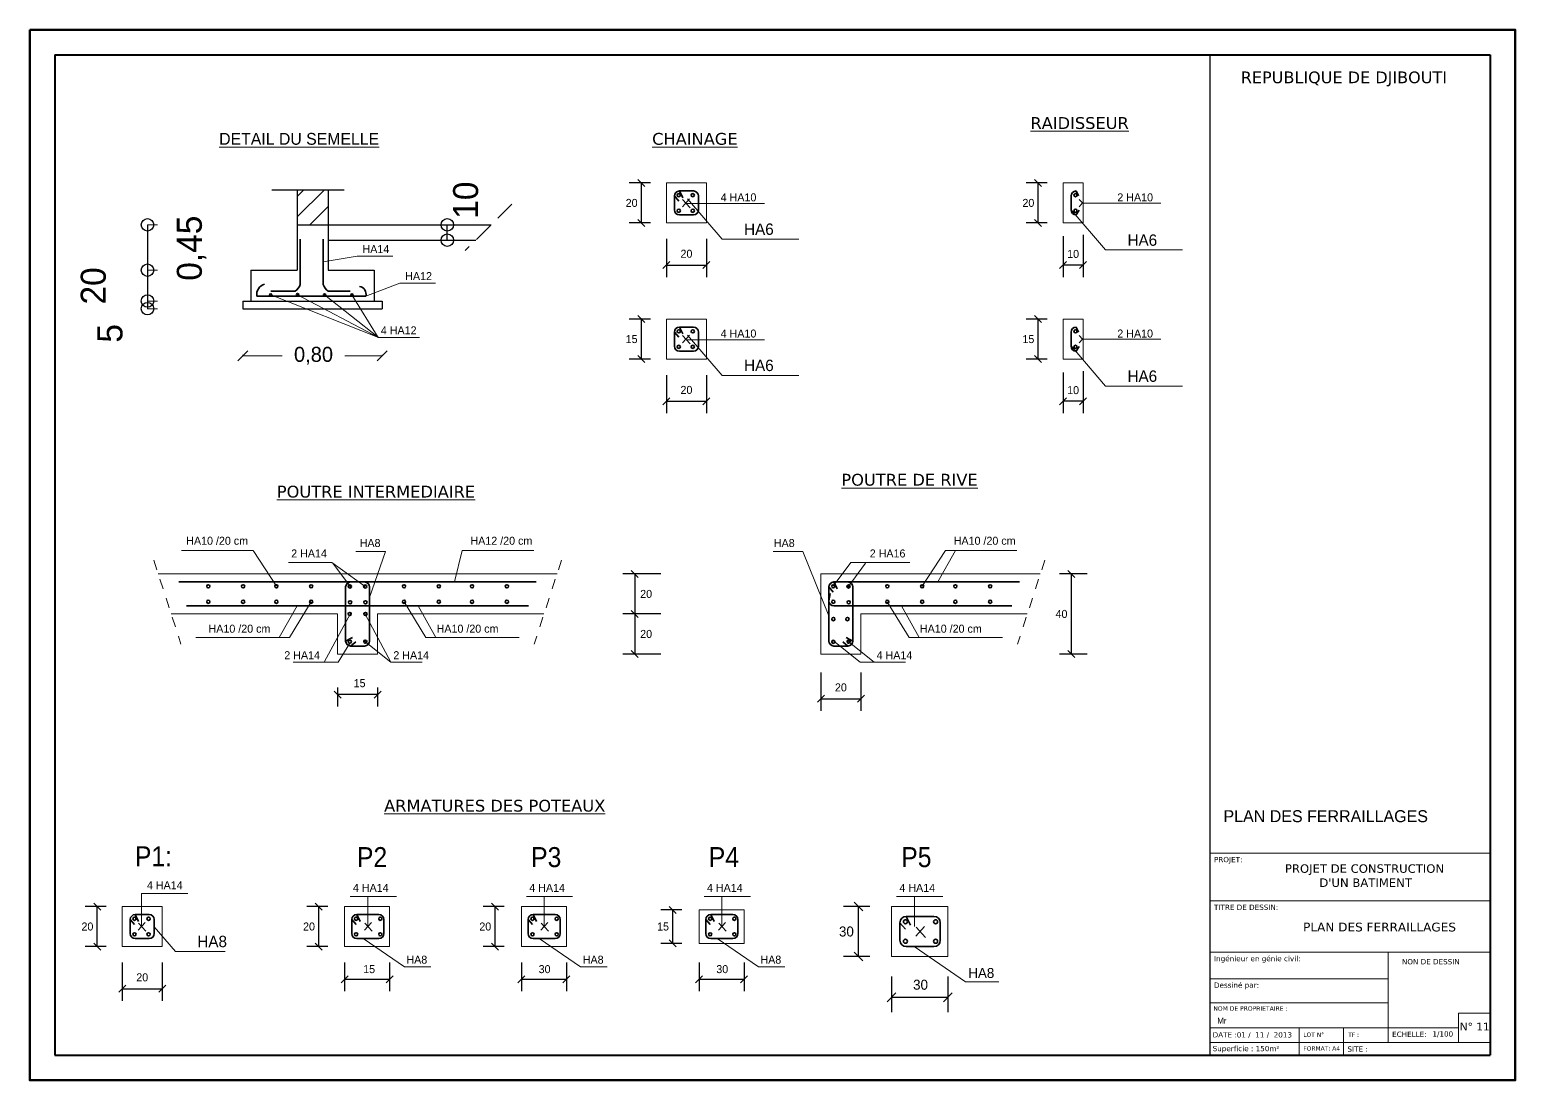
# Model space of a CAD drawing. Extents: x -110 to 3211, y -163 to 893.
# Drawn here: x 2020.62 to 2035.47, y -14.25 to -3.75 of the extents above; entities that cross this region are included whole.
import ezdxf
from ezdxf.enums import TextEntityAlignment as Align

# ---------------------------------------------------------------- set-up
doc = ezdxf.new("R2010")
doc.units = 0
doc.header["$LTSCALE"] = 0.8
doc.header["$MEASUREMENT"] = 0
doc.linetypes.add('DASHED2', pattern=[0.375, 0.25, -0.125])
doc.linetypes.add('HIDDEN', pattern=[0.375, 0.25, -0.125])
doc.layers.get('0').update_dxf_attribs({"color": 5, "linetype": 'CONTINUOUS'})
doc.layers.get('DEFPOINTS').update_dxf_attribs({"linetype": 'CONTINUOUS'})
for name, color, linetype in [('COMBLDG', 7, 'CONTINUOUS'), ('Cotation', 11, 'CONTINUOUS'), ('COTATITION', 5, 'CONTINUOUS')]:
    doc.layers.add(name, color=color, linetype=linetype)
for name, color, linetype, lineweight in [('DET -FER', 7, 'CONTINUOUS', 13), ('DETAIL', 1, 'CONTINUOUS', 35), ('Layer1', 3, 'CONTINUOUS', 15)]:
    doc.layers.add(name, color=color, linetype=linetype, lineweight=lineweight)
doc.styles.add('style1', font='FTLTLT.TTF', dxfattribs={"width": 0.8, "height": 30})
doc.dimstyles.new('ISO-25', dxfattribs={"dimtxt": 0.25, "dimasz": 0.25, "dimexe": 1.25, "dimexo": 0.625, "dimgap": 0.001, "dimtad": 1, "dimzin": 1, "dimtxsty": 'Standard', "dimblk": 'SMALL', "dimcen": 0.25, "dimse1": 1, "dimse2": 1, "dimazin": 0, "dimtfac": 1, "dimtmove": 1, "dimatfit": 3, "dimldrblk": 'SMALL', "dimfxl": 1, "dimarcsym": 0})

# ---------------------------------------------------------------- blocks, each defined once
blk = doc.blocks.new('_Small')
at = {"color": 0, "linetype": 'ByBlock', "lineweight": -2}
blk.add_circle((0, 0), 0.25, dxfattribs=at)
blk = doc.blocks.new('*D380')
at = {"layer": 'Cotation', "color": 0, "lineweight": -2, "ltscale": 0.3, "transparency": 16777216}
blk.add_line((2021.797, -6.154), (2021.797, -6.462), dxfattribs=at)
at = {"layer": 'DEFPOINTS', "color": 0, "ltscale": 0.3, "transparency": 16777216}
for p in [(2022.831, -6.154), (2021.797, -6.462), (2022.831, -6.462)]:
    blk.add_point(p, dxfattribs=at)
at = {"layer": 'Cotation', "color": 0, "lineweight": -2, "ltscale": 0.3, "transparency": 16777216, "xscale": 0.250000000000011, "yscale": 0.250000000000011, "zscale": 0.250000000000011}
for p, rotation in [((2021.797, -6.154), 90), ((2021.797, -6.462), 270)]:
    blk.add_blockref('_Small', p, dxfattribs=dict(at, rotation=rotation))
at = {"layer": 'Cotation', "color": 0, "lineweight": 20, "ltscale": 0.3, "transparency": 16777216, "insert": (2021.256, -6.311), "char_height": 0.25, "attachment_point": 5, "rotation": 90}
blk.add_mtext('20', dxfattribs=at)
blk = doc.blocks.new('*D381')
at = {"layer": 'Cotation', "color": 0, "lineweight": -2, "ltscale": 0.3, "transparency": 16777216}
blk.add_line((2021.797, -6.462), (2021.797, -6.539), dxfattribs=at)
at = {"layer": 'DEFPOINTS', "color": 0, "ltscale": 0.3, "transparency": 16777216}
for p in [(2022.831, -6.462), (2021.797, -6.539), (2022.831, -6.539)]:
    blk.add_point(p, dxfattribs=at)
at = {"layer": 'Cotation', "color": 0, "lineweight": -2, "ltscale": 0.3, "transparency": 16777216, "xscale": 0.250000000000011, "yscale": 0.250000000000011, "zscale": 0.250000000000011}
for p, rotation in [((2021.797, -6.462), 90), ((2021.797, -6.539), 270)]:
    blk.add_blockref('_Small', p, dxfattribs=dict(at, rotation=rotation))
at = {"layer": 'Cotation', "color": 0, "lineweight": 20, "ltscale": 0.3, "transparency": 16777216, "insert": (2021.423, -6.785), "char_height": 0.25, "attachment_point": 5, "rotation": 90}
blk.add_mtext('5', dxfattribs=at)
blk = doc.blocks.new('*D382')
at = {"layer": 'Cotation', "color": 0, "lineweight": -2, "ltscale": 0.3, "transparency": 16777216}
blk.add_line((2024.793, -5.854), (2024.793, -5.7), dxfattribs=at)
at = {"layer": 'DEFPOINTS', "color": 0, "ltscale": 0.3, "transparency": 16777216}
for p in [(2024.793, -5.7), (2024.991, -5.7), (2024.991, -5.854)]:
    blk.add_point(p, dxfattribs=at)
at = {"layer": 'Cotation', "color": 0, "lineweight": -2, "ltscale": 0.3, "transparency": 16777216, "xscale": 0.250000000000011, "yscale": 0.250000000000011, "zscale": 0.250000000000011}
for p, rotation in [((2024.793, -5.7), 90), ((2024.793, -5.854), 270)]:
    blk.add_blockref('_Small', p, dxfattribs=dict(at, rotation=rotation))
at = {"layer": 'Cotation', "color": 0, "lineweight": 20, "ltscale": 0.3, "transparency": 16777216, "insert": (2024.978, -5.454), "char_height": 0.25, "attachment_point": 5, "rotation": 90}
blk.add_mtext('10', dxfattribs=at)
blk = doc.blocks.new('_OBLIQUE')
at = {"color": 0, "linetype": 'ByBlock'}
blk.add_line((-0.5, -0.5), (0.5, 0.5), dxfattribs=at)
blk = doc.blocks.new('*D383')
at = {"layer": 'Cotation', "color": 0, "lineweight": -2, "ltscale": 0.3, "transparency": 16777216}
blk.add_line((2021.797, -5.7), (2021.797, -6.154), dxfattribs=at)
at = {"layer": 'DEFPOINTS', "color": 0, "ltscale": 0.3, "transparency": 16777216}
for p in [(2023.293, -5.7), (2021.797, -6.154), (2023.293, -6.154)]:
    blk.add_point(p, dxfattribs=at)
at = {"layer": 'Cotation', "color": 0, "lineweight": -2, "ltscale": 0.3, "transparency": 16777216, "xscale": 0.250000000000011, "yscale": 0.250000000000011, "zscale": 0.250000000000011}
for p, rotation in [((2021.797, -5.7), 90), ((2021.797, -6.154), 270)]:
    blk.add_blockref('_Small', p, dxfattribs=dict(at, rotation=rotation))
at = {"layer": 'Cotation', "color": 0, "lineweight": 20, "ltscale": 0.3, "transparency": 16777216, "insert": (2022.238, -5.934), "char_height": 0.25, "attachment_point": 5, "rotation": 90}
blk.add_mtext('0,45', dxfattribs=at)

msp = doc.modelspace()

# ---------------------------------------------------------------- linework, layer by layer
at = {"color": 5, "lineweight": 40}
for p, q in [((2020.869, -4), (2035.219, -4)), ((2020.869, -4), (2020.869, -14)), ((2035.219, -4), (2035.219, -14)), ((2020.869, -14), (2035.219, -14))]:
    msp.add_line(p, q, dxfattribs=at)
at = {"color": 5, "lineweight": 100}
msp.add_lwpolyline([(2020.619, -3.75), (2035.469, -3.75), (2035.469, -14.25), (2020.619, -14.25)], close=True, dxfattribs=at)
at = {"layer": 'COMBLDG', "color": 7, "lineweight": 30}
msp.add_line((2032.42, -14), (2032.42, -4), dxfattribs=at)
at = {"layer": 'COMBLDG', "color": 7, "lineweight": 9}
for p, q in [((2032.42, -11.98, 0.088), (2035.219, -11.98, -0.282)), ((2032.42, -12.456, 0.088), (2035.219, -12.456, -0.282)), ((2032.42, -12.969, 0.088), (2035.219, -12.969, -0.282)), ((2034.198, -12.969, -0.147), (2034.198, -13.873, -0.266)), ((2032.42, -13.235, 0), (2034.198, -13.235, -0.235)), ((2032.42, -13.478, 0.088), (2034.198, -13.478, -0.147)), ((2034.9, -13.579, -0.533), (2035.219, -13.579, -0.565)), ((2034.9, -13.579, 0), (2034.9, -13.873, 0)), ((2032.42, -13.726), (2034.9, -13.726, -0.25)), ((2033.309, -13.726, 0.019), (2033.309, -14, -0.017)), ((2033.753, -14, 0), (2033.753, -13.726, 0)), ((2032.42, -13.873, 0), (2035.219, -13.873))]:
    msp.add_line(p, q, dxfattribs=at)
at = {"layer": 'Cotation', "ltscale": 0.15}
for p, q in [((2026.824, -5.282, -7.109), (2026.613, -5.282, -7.109)), ((2026.733, -5.682, -7.109), (2026.733, -5.282, -7.109)), ((2030.789, -5.282, -7.109), (2030.579, -5.282, -7.109)), ((2030.699, -5.682, -7.109), (2030.699, -5.282, -7.109)), ((2026.824, -5.682, -7.109), (2026.613, -5.682, -7.109)), ((2030.789, -5.682, -7.109), (2030.579, -5.682, -7.109)), ((2026.984, -5.842, -7.109), (2026.984, -6.223, -7.109)), ((2027.384, -5.842, -7.109), (2027.384, -6.223, -7.109)), ((2030.949, -5.815, -7.109), (2030.949, -6.223, -7.109)), ((2031.149, -5.802, -7.109), (2031.149, -6.223, -7.109)), ((2026.984, -6.103, -7.109), (2027.384, -6.103, -7.109)), ((2031.149, -6.103, -7.109), (2030.949, -6.103, -7.109)), ((2026.824, -6.643, -7.109), (2026.613, -6.643, -7.109)), ((2026.733, -7.043, -7.109), (2026.733, -6.643, -7.109)), ((2030.789, -6.643, -7.109), (2030.579, -6.643, -7.109)), ((2030.699, -7.043, -7.109), (2030.699, -6.643, -7.109)), ((2026.824, -7.043, -7.109), (2026.613, -7.043, -7.109)), ((2030.789, -7.043, -7.109), (2030.579, -7.043, -7.109)), ((2026.984, -7.203, -7.109), (2026.984, -7.584, -7.109)), ((2027.384, -7.203, -7.109), (2027.384, -7.584, -7.109)), ((2030.949, -7.176, -7.109), (2030.949, -7.584, -7.109)), ((2031.149, -7.163, -7.109), (2031.149, -7.584, -7.109)), ((2026.984, -7.464, -7.109), (2027.384, -7.464, -7.109)), ((2031.149, -7.464, -7.109), (2030.949, -7.464, -7.109)), ((2026.929, -9.19, -7.109), (2026.547, -9.19, -7.109)), ((2026.667, -9.19, -7.109), (2026.667, -9.59, -7.109)), ((2031.191, -9.19, -7.109), (2030.912, -9.19, -7.109)), ((2031.032, -9.99, -7.109), (2031.032, -9.19, -7.109)), ((2026.929, -9.59, -7.109), (2026.547, -9.59, -7.109)), ((2026.929, -9.59, -7.109), (2026.547, -9.59, -7.109)), ((2026.667, -9.59, -7.109), (2026.667, -9.99, -7.109)), ((2026.929, -9.99, -7.109), (2026.547, -9.99, -7.109)), ((2031.191, -9.99, -7.109), (2030.912, -9.99, -7.109)), ((2028.528, -10.176, -7.109), (2028.528, -10.557, -7.109)), ((2028.928, -10.176, -7.109), (2028.928, -10.557, -7.109)), ((2023.697, -10.325, -7.109), (2023.697, -10.516, -7.109)), ((2024.097, -10.325, -7.109), (2024.097, -10.516, -7.109)), ((2024.097, -10.396, -7.109), (2023.697, -10.396, -7.109)), ((2028.528, -10.437, -7.109), (2028.928, -10.437, -7.109)), ((2021.384, -12.514, -7.109), (2021.174, -12.514, -7.109)), ((2021.294, -12.914, -7.109), (2021.294, -12.514, -7.109)), ((2023.598, -12.514, -7.109), (2023.388, -12.514, -7.109)), ((2023.508, -12.914, -7.109), (2023.508, -12.514, -7.109)), ((2025.361, -12.514, -7.109), (2025.151, -12.514, -7.109)), ((2025.271, -12.914, -7.109), (2025.271, -12.514, -7.109)), ((2027.137, -12.548, -7.109), (2026.927, -12.548, -7.109)), ((2027.047, -12.882, -7.109), (2027.047, -12.548, -7.109)), ((2029.018, -12.514, -7.109), (2028.755, -12.514, -7.109)), ((2028.905, -13.014, -7.109), (2028.905, -12.514, -7.109)), ((2021.384, -12.914, -7.109), (2021.174, -12.914, -7.109)), ((2023.598, -12.914, -7.109), (2023.388, -12.914, -7.109)), ((2025.361, -12.914, -7.109), (2025.151, -12.914, -7.109)), ((2027.137, -12.882, -7.109), (2026.927, -12.882, -7.109)), ((2029.018, -13.014, -7.109), (2028.755, -13.014, -7.109)), ((2021.544, -13.074, -7.109), (2021.544, -13.455, -7.109)), ((2021.944, -13.074, -7.109), (2021.944, -13.455, -7.109)), ((2023.766, -13.074, -7.109), (2023.766, -13.36, -7.109)), ((2024.216, -13.074, -7.109), (2024.216, -13.36, -7.109)), ((2025.534, -13.074, -7.109), (2025.534, -13.36, -7.109)), ((2025.984, -13.074, -7.109), (2025.984, -13.36, -7.109)), ((2027.31, -13.074, -7.109), (2027.31, -13.36, -7.109)), ((2027.76, -13.074, -7.109), (2027.76, -13.36, -7.109)), ((2029.234, -13.214, -7.109), (2029.234, -13.571, -7.109)), ((2029.797, -13.214, -7.109), (2029.797, -13.571, -7.109)), ((2021.544, -13.335, -7.109), (2021.944, -13.335, -7.109)), ((2023.766, -13.24, -7.109), (2024.216, -13.24, -7.109)), ((2025.534, -13.24, -7.109), (2025.984, -13.24, -7.109)), ((2027.31, -13.24, -7.109), (2027.76, -13.24, -7.109)), ((2029.234, -13.421, -7.109), (2029.797, -13.421, -7.109))]:
    msp.add_line(p, q, dxfattribs=at)
at = {"layer": 'Cotation', "linetype": 'DASHED2', "lineweight": 20, "ltscale": 0.3}
for p, q in [((2021.797, -5.7, -7.109), (2021.95, -5.7, -7.109)), ((2021.797, -6.154, -7.109), (2021.95, -6.154, -7.109)), ((2021.797, -6.462, -7.109), (2021.95, -6.462, -7.109)), ((2021.797, -6.539, -7.109), (2021.95, -6.539, -7.109))]:
    msp.add_line(p, q, dxfattribs=at)
at = {"layer": 'Cotation', "lineweight": 20, "ltscale": 0.3}
for p, q in [((2022.751, -6.999, -7.109), (2022.751, -7.009, -7.109)), ((2022.751, -7.009, -7.109), (2023.142, -7.009, -7.109)), ((2024.143, -7.009, -7.109), (2023.769, -7.009, -7.109)), ((2024.143, -6.999, -7.109), (2024.143, -7.009, -7.109))]:
    msp.add_line(p, q, dxfattribs=at)
at = {"layer": 'COTATITION', "color": 7, "lineweight": 25}
for p, q in [((2023.039, -5.35, -7.109), (2023.764, -5.35, -7.109)), ((2023.293, -5.35, -7.109), (2023.293, -6.154, -7.109)), ((2023.293, -5.622, -7.109), (2023.565, -5.35, -7.109)), ((2023.293, -5.417, -7.109), (2023.36, -5.35, -7.109)), ((2023.601, -5.35, -7.109), (2023.601, -6.154, -7.109)), ((2023.419, -5.7, -7.109), (2023.601, -5.518, -7.109)), ((2023.293, -5.7, -7.109), (2025.232, -5.7, -7.109)), ((2023.601, -5.854, -7.109), (2025.077, -5.854, -7.109)), ((2022.831, -6.154, -7.109), (2023.293, -6.154, -7.109)), ((2022.831, -6.154, -7.109), (2022.831, -6.462, -7.109)), ((2023.601, -6.154, -7.109), (2024.063, -6.154, -7.109)), ((2024.063, -6.154, -7.109), (2024.063, -6.462, -7.109)), ((2022.751, -6.462, -7.109), (2022.751, -6.539, -7.109)), ((2022.751, -6.462, -7.109), (2024.143, -6.462, -7.109)), ((2024.143, -6.462, -7.109), (2024.143, -6.539, -7.109)), ((2022.751, -6.539, -7.109), (2024.143, -6.539, -7.109))]:
    msp.add_line(p, q, dxfattribs=at)
at = {"layer": 'COTATITION', "color": 7, "linetype": 'DASHED2', "lineweight": 25}
msp.add_line((2025.44, -5.495, -7.109), (2024.972, -5.957, -7.109), dxfattribs=at)
at = {"layer": 'COTATITION', "color": 7, "lineweight": 25, "elevation": -7.109}
msp.add_lwpolyline([(2022.831, -6.154), (2023.293, -6.154)], dxfattribs=at)
at = {"layer": 'DET -FER', "ltscale": 0.15}
for p, q in [((2027.384, -5.282, -7.109), (2026.984, -5.282, -7.109)), ((2026.984, -5.282, -7.109), (2026.984, -5.682, -7.109)), ((2027.384, -5.282, -7.109), (2026.984, -5.282, -7.109)), ((2026.984, -5.282, -7.109), (2026.984, -5.682, -7.109)), ((2027.384, -5.282, -7.109), (2027.384, -5.682, -7.109)), ((2027.384, -5.282, -7.109), (2027.384, -5.682, -7.109)), ((2031.149, -5.282, -7.109), (2030.949, -5.282, -7.109)), ((2030.949, -5.282, -7.109), (2030.949, -5.682, -7.109)), ((2031.149, -5.282, -7.109), (2030.949, -5.282, -7.109)), ((2030.949, -5.282, -7.109), (2030.949, -5.682, -7.109)), ((2031.149, -5.282, -7.109), (2031.149, -5.682, -7.109)), ((2027.384, -5.682, -7.109), (2026.984, -5.682, -7.109)), ((2027.384, -5.682, -7.109), (2026.984, -5.682, -7.109)), ((2031.149, -5.682, -7.109), (2030.949, -5.682, -7.109)), ((2031.149, -5.682, -7.109), (2030.949, -5.682, -7.109)), ((2027.384, -6.643, -7.109), (2026.984, -6.643, -7.109)), ((2026.984, -6.643, -7.109), (2026.984, -7.043, -7.109)), ((2027.384, -6.643, -7.109), (2026.984, -6.643, -7.109)), ((2026.984, -6.643, -7.109), (2026.984, -7.043, -7.109)), ((2027.384, -6.643, -7.109), (2027.384, -7.043, -7.109)), ((2027.384, -6.643, -7.109), (2027.384, -7.043, -7.109)), ((2031.149, -6.643, -7.109), (2030.949, -6.643, -7.109)), ((2030.949, -6.643, -7.109), (2030.949, -7.043, -7.109)), ((2031.149, -6.643, -7.109), (2030.949, -6.643, -7.109)), ((2030.949, -6.643, -7.109), (2030.949, -7.043, -7.109)), ((2031.149, -6.643, -7.109), (2031.149, -7.043, -7.109)), ((2027.384, -7.043, -7.109), (2026.984, -7.043, -7.109)), ((2027.384, -7.043, -7.109), (2026.984, -7.043, -7.109)), ((2031.149, -7.043, -7.109), (2030.949, -7.043, -7.109)), ((2031.149, -7.043, -7.109), (2030.949, -7.043, -7.109)), ((2021.904, -9.19, -7.109), (2024.097, -9.19, -7.109)), ((2025.89, -9.19, -7.109), (2024.097, -9.19, -7.109)), ((2030.721, -9.19, -7.109), (2028.528, -9.19, -7.109)), ((2028.528, -9.19, -7.109), (2028.528, -9.99, -7.109)), ((2022.033, -9.59, -7.109), (2023.697, -9.59, -7.109)), ((2023.697, -9.59, -7.109), (2023.697, -9.99, -7.109)), ((2024.097, -9.59, -7.109), (2024.097, -9.99, -7.109)), ((2025.76, -9.59, -7.109), (2024.097, -9.59, -7.109)), ((2028.928, -9.59, -7.109), (2028.928, -9.99, -7.109)), ((2030.591, -9.59, -7.109), (2028.928, -9.59, -7.109)), ((2023.697, -9.99, -7.109), (2024.097, -9.99, -7.109)), ((2028.928, -9.99, -7.109), (2028.528, -9.99, -7.109)), ((2021.944, -12.514, -7.109), (2021.544, -12.514, -7.109)), ((2021.544, -12.514, -7.109), (2021.544, -12.914, -7.109)), ((2021.944, -12.514, -7.109), (2021.544, -12.514, -7.109)), ((2021.544, -12.514, -7.109), (2021.544, -12.914, -7.109)), ((2021.944, -12.514, -7.109), (2021.944, -12.914, -7.109)), ((2021.944, -12.514, -7.109), (2021.944, -12.914, -7.109)), ((2024.216, -12.514, -7.109), (2023.766, -12.514, -7.109)), ((2023.766, -12.514, -7.109), (2023.766, -12.914, -7.109)), ((2024.216, -12.514, -7.109), (2024.216, -12.914, -7.109)), ((2025.984, -12.514, -7.109), (2025.534, -12.514, -7.109)), ((2025.534, -12.514, -7.109), (2025.534, -12.914, -7.109)), ((2025.984, -12.514, -7.109), (2025.984, -12.914, -7.109)), ((2027.76, -12.548, -7.109), (2027.31, -12.548, -7.109)), ((2027.31, -12.548, -7.109), (2027.31, -12.882, -7.109)), ((2027.76, -12.548, -7.109), (2027.76, -12.882, -7.109)), ((2029.797, -12.514, -7.109), (2029.234, -12.514, -7.109)), ((2029.234, -12.514, -7.109), (2029.234, -13.014, -7.109)), ((2029.797, -12.514, -7.109), (2029.797, -13.014, -7.109)), ((2021.944, -12.914, -7.109), (2021.544, -12.914, -7.109)), ((2021.944, -12.914, -7.109), (2021.544, -12.914, -7.109)), ((2024.216, -12.914, -7.109), (2023.766, -12.914, -7.109)), ((2025.984, -12.914, -7.109), (2025.534, -12.914, -7.109)), ((2027.76, -12.882, -7.109), (2027.31, -12.882, -7.109)), ((2029.797, -13.014, -7.109), (2029.234, -13.014, -7.109))]:
    msp.add_line(p, q, dxfattribs=at)
at = {"layer": 'DETAIL', "ltscale": 0.15}
for p, q in [((2027.064, -5.552, -7.109), (2027.064, -5.412, -7.109)), ((2027.064, -5.412, -7.109), (2027.107, -5.464, -7.109)), ((2027.114, -5.362, -7.109), (2027.254, -5.362, -7.109)), ((2027.114, -5.362, -7.109), (2027.254, -5.362, -7.109)), ((2027.114, -5.362, -7.109), (2027.147, -5.43, -7.109)), ((2027.304, -5.412, -7.109), (2027.304, -5.552, -7.109)), ((2031.029, -5.552, -7.109), (2031.029, -5.412, -7.109)), ((2031.079, -5.362, -7.109), (2031.104, -5.412, -7.109)), ((2027.254, -5.602, -7.109), (2027.114, -5.602, -7.109)), ((2031.079, -5.602, -7.109), (2031.109, -5.554, -7.109)), ((2023.324, -5.843, -7.109), (2023.324, -6.297, -7.109)), ((2023.553, -5.843, -7.109), (2023.553, -6.297, -7.109)), ((2023.274, -6.365, -7.109), (2023.031, -6.365, -7.109)), ((2023.603, -6.365, -7.109), (2023.823, -6.365, -7.109)), ((2022.89, -6.414, -7.109), (2023.979, -6.414, -7.109)), ((2027.064, -6.913, -7.109), (2027.064, -6.773, -7.109)), ((2027.064, -6.773, -7.109), (2027.107, -6.824, -7.109)), ((2027.114, -6.723, -7.109), (2027.254, -6.723, -7.109)), ((2027.114, -6.723, -7.109), (2027.254, -6.723, -7.109)), ((2027.114, -6.723, -7.109), (2027.147, -6.791, -7.109)), ((2027.304, -6.773, -7.109), (2027.304, -6.913, -7.109)), ((2031.029, -6.913, -7.109), (2031.029, -6.773, -7.109)), ((2031.079, -6.723, -7.109), (2031.104, -6.773, -7.109)), ((2027.254, -6.963, -7.109), (2027.114, -6.963, -7.109)), ((2031.079, -6.963, -7.109), (2031.109, -6.915, -7.109)), ((2023.967, -9.27, -7.109), (2022.11, -9.27, -7.109)), ((2023.777, -9.32, -7.109), (2023.777, -9.86, -7.109)), ((2023.967, -9.27, -7.109), (2023.827, -9.27, -7.109)), ((2024.367, -9.27, -7.109), (2023.827, -9.27, -7.109)), ((2023.967, -9.27, -7.109), (2025.683, -9.27, -7.109)), ((2023.967, -9.27, -7.109), (2023.967, -9.27, -7.109)), ((2023.967, -9.27, -7.109), (2023.967, -9.27, -7.109)), ((2024.017, -9.32, -7.109), (2024.017, -9.86, -7.109)), ((2028.608, -9.46, -7.109), (2028.608, -9.32, -7.109)), ((2028.608, -9.32, -7.109), (2028.651, -9.372, -7.109)), ((2028.608, -9.86, -7.109), (2028.608, -9.32, -7.109)), ((2028.658, -9.27, -7.109), (2030.514, -9.27, -7.109)), ((2028.658, -9.27, -7.109), (2028.798, -9.27, -7.109)), ((2028.658, -9.27, -7.109), (2028.692, -9.339, -7.109)), ((2028.658, -9.27, -7.109), (2028.798, -9.27, -7.109)), ((2028.848, -9.32, -7.109), (2028.848, -9.86, -7.109)), ((2028.608, -9.46, -7.109), (2028.619, -9.385, -7.109)), ((2022.188, -9.51, -7.109), (2024.417, -9.51, -7.109)), ((2025.605, -9.51, -7.109), (2024.017, -9.51, -7.109)), ((2030.436, -9.51, -7.109), (2028.658, -9.51, -7.109)), ((2023.777, -9.72, -7.109), (2023.777, -9.86, -7.109)), ((2024.017, -9.72, -7.109), (2024.017, -9.86, -7.109)), ((2028.608, -9.86, -7.109), (2028.608, -9.72, -7.109)), ((2028.608, -9.86, -7.109), (2028.608, -9.72, -7.109)), ((2028.848, -9.72, -7.109), (2028.848, -9.86, -7.109)), ((2023.777, -9.86, -7.109), (2023.845, -9.826, -7.109)), ((2023.827, -9.91, -7.109), (2023.878, -9.867, -7.109)), ((2023.967, -9.91, -7.109), (2023.827, -9.91, -7.109)), ((2023.827, -9.91, -7.109), (2023.967, -9.91, -7.109)), ((2028.798, -9.91, -7.109), (2028.658, -9.91, -7.109)), ((2028.798, -9.91, -7.109), (2028.658, -9.91, -7.109)), ((2028.798, -9.91, -7.109), (2028.746, -9.867, -7.109)), ((2028.848, -9.86, -7.109), (2028.779, -9.826, -7.109)), ((2021.674, -12.594, -7.109), (2021.814, -12.594, -7.109)), ((2021.674, -12.594, -7.109), (2021.814, -12.594, -7.109)), ((2021.674, -12.594, -7.109), (2021.707, -12.662, -7.109)), ((2023.888, -12.594, -7.109), (2024.11, -12.594, -7.109)), ((2023.888, -12.594, -7.109), (2024.028, -12.594, -7.109)), ((2023.888, -12.594, -7.109), (2023.922, -12.662, -7.109)), ((2025.651, -12.594, -7.109), (2025.873, -12.594, -7.109)), ((2025.651, -12.594, -7.109), (2025.791, -12.594, -7.109)), ((2025.651, -12.594, -7.109), (2025.685, -12.662, -7.109)), ((2027.427, -12.594, -7.109), (2027.649, -12.594, -7.109)), ((2027.427, -12.594, -7.109), (2027.567, -12.594, -7.109)), ((2027.427, -12.594, -7.109), (2027.461, -12.662, -7.109)), ((2029.38, -12.614, -7.109), (2029.658, -12.614, -7.109)), ((2029.38, -12.614, -7.109), (2029.555, -12.614, -7.109)), ((2029.38, -12.614, -7.109), (2029.423, -12.699, -7.109)), ((2021.624, -12.784, -7.109), (2021.624, -12.644, -7.109)), ((2021.624, -12.644, -7.109), (2021.667, -12.695, -7.109)), ((2021.864, -12.644, -7.109), (2021.864, -12.784, -7.109)), ((2023.838, -12.784, -7.109), (2023.838, -12.644, -7.109)), ((2023.838, -12.644, -7.109), (2023.882, -12.695, -7.109)), ((2024.16, -12.644, -7.109), (2024.16, -12.784, -7.109)), ((2025.601, -12.784, -7.109), (2025.601, -12.644, -7.109)), ((2025.601, -12.644, -7.109), (2025.644, -12.695, -7.109)), ((2025.923, -12.644, -7.109), (2025.923, -12.784, -7.109)), ((2027.377, -12.784, -7.109), (2027.377, -12.644, -7.109)), ((2027.377, -12.644, -7.109), (2027.42, -12.695, -7.109)), ((2027.699, -12.644, -7.109), (2027.699, -12.784, -7.109)), ((2029.318, -12.851, -7.109), (2029.318, -12.676, -7.109)), ((2029.318, -12.676, -7.109), (2029.372, -12.741, -7.109)), ((2029.72, -12.676, -7.109), (2029.72, -12.851, -7.109)), ((2021.814, -12.834, -7.109), (2021.674, -12.834, -7.109)), ((2024.11, -12.834, -7.109), (2023.888, -12.834, -7.109)), ((2025.873, -12.834, -7.109), (2025.651, -12.834, -7.109)), ((2027.649, -12.834, -7.109), (2027.427, -12.834, -7.109)), ((2029.658, -12.914, -7.109), (2029.38, -12.914, -7.109))]:
    msp.add_line(p, q, dxfattribs=at)
for centre, radius in [((2027.107, -5.404, -7.109), 0.0159), ((2027.247, -5.404, -7.109), 0.0159), ((2031.073, -5.404, -7.109), 0.0159), ((2027.107, -5.56, -7.109), 0.0159), ((2027.247, -5.56, -7.109), 0.0159), ((2031.073, -5.56, -7.109), 0.0159), ((2023.029, -6.401, -7.109), 0.0122), ((2023.297, -6.399, -7.109), 0.0122), ((2023.567, -6.401, -7.109), 0.0122), ((2023.84, -6.401, -7.109), 0.0122), ((2027.107, -6.765, -7.109), 0.0159), ((2027.247, -6.765, -7.109), 0.0159), ((2031.073, -6.765, -7.109), 0.0159), ((2027.107, -6.92, -7.109), 0.0159), ((2027.247, -6.92, -7.109), 0.0159), ((2031.073, -6.92, -7.109), 0.0159), ((2022.404, -9.313, -7.109), 0.0159), ((2022.752, -9.313, -7.109), 0.0159), ((2023.085, -9.313, -7.109), 0.0159), ((2023.433, -9.313, -7.109), 0.0159), ((2023.82, -9.315, -7.109), 0.0159), ((2023.973, -9.315, -7.109), 0.0159), ((2024.361, -9.313, -7.109), 0.0159), ((2024.709, -9.313, -7.109), 0.0159), ((2025.041, -9.313, -7.109), 0.0159), ((2025.389, -9.313, -7.109), 0.0159), ((2028.652, -9.313, -7.109), 0.0159), ((2028.804, -9.315, -7.109), 0.0159), ((2029.192, -9.313, -7.109), 0.0159), ((2029.54, -9.313, -7.109), 0.0159), ((2029.872, -9.313, -7.109), 0.0159), ((2030.22, -9.313, -7.109), 0.0159), ((2022.404, -9.468, -7.109), 0.0159), ((2022.752, -9.468, -7.109), 0.0159), ((2023.085, -9.468, -7.109), 0.0159), ((2023.433, -9.468, -7.109), 0.0159), ((2023.822, -9.473, -7.109), 0.0159), ((2023.975, -9.473, -7.109), 0.0159), ((2024.361, -9.468, -7.109), 0.0159), ((2024.709, -9.468, -7.109), 0.0159), ((2025.041, -9.468, -7.109), 0.0159), ((2025.389, -9.468, -7.109), 0.0159), ((2028.652, -9.468, -7.109), 0.0159), ((2028.806, -9.473, -7.109), 0.0159), ((2029.192, -9.468, -7.109), 0.0159), ((2029.54, -9.468, -7.109), 0.0159), ((2029.872, -9.468, -7.109), 0.0159), ((2030.22, -9.468, -7.109), 0.0159), ((2023.818, -9.59, -7.109), 0.0159), ((2023.975, -9.59, -7.109), 0.0159), ((2028.653, -9.641, -7.109), 0.0159), ((2028.793, -9.641, -7.109), 0.0159), ((2023.819, -9.866, -7.109), 0.0159), ((2023.974, -9.866, -7.109), 0.0159), ((2028.652, -9.868, -7.109), 0.0159), ((2028.805, -9.866, -7.109), 0.0159), ((2021.667, -12.636, -7.109), 0.0159), ((2021.807, -12.636, -7.109), 0.0159), ((2023.882, -12.636, -7.109), 0.0159), ((2024.124, -12.636, -7.109), 0.0159), ((2025.645, -12.636, -7.109), 0.0159), ((2025.887, -12.636, -7.109), 0.0159), ((2027.421, -12.636, -7.109), 0.0159), ((2027.663, -12.636, -7.109), 0.0159), ((2029.373, -12.666, -7.109), 0.0199), ((2029.675, -12.666, -7.109), 0.0199), ((2021.667, -12.791, -7.109), 0.0159), ((2021.807, -12.791, -7.109), 0.0159), ((2023.882, -12.791, -7.109), 0.0159), ((2024.124, -12.791, -7.109), 0.0159), ((2025.645, -12.791, -7.109), 0.0159), ((2025.887, -12.791, -7.109), 0.0159), ((2027.421, -12.791, -7.109), 0.0159), ((2027.663, -12.791, -7.109), 0.0159), ((2029.373, -12.861, -7.109), 0.0199), ((2029.675, -12.861, -7.109), 0.0199)]:
    msp.add_circle(centre, radius, dxfattribs=at)
for centre, radius, start, end in [((2027.114, -5.412, -7.109), 0.05, 90, 180), ((2027.114, -5.412, -7.109), 0.05, 90, 180), ((2027.254, -5.412, -7.109), 0.05, 0, 90), ((2031.079, -5.412, -7.109), 0.05, 90, 180), ((2031.079, -5.412, -7.109), 0.05, 90, 180), ((2027.114, -5.552, -7.109), 0.05, 180, 270), ((2027.254, -5.552, -7.109), 0.05, 270, 0), ((2031.079, -5.552, -7.109), 0.05, 180, 270), ((2022.997, -6.398, -7.109), 0.109, 106.2583, 188.2795), ((2023.191, -6.251, -7.109), 0.14, 306.0783, 341.1388), ((2023.685, -6.251, -7.109), 0.14, 198.8612, 233.9217), ((2023.9, -6.395, -7.109), 0.0813, 346.8923, 78.2681), ((2027.114, -6.773, -7.109), 0.05, 90, 180), ((2027.114, -6.773, -7.109), 0.05, 90, 180), ((2027.254, -6.773, -7.109), 0.05, 0, 90), ((2031.079, -6.773, -7.109), 0.05, 90, 180), ((2031.079, -6.773, -7.109), 0.05, 90, 180), ((2027.114, -6.913, -7.109), 0.05, 180, 270), ((2027.254, -6.913, -7.109), 0.05, 270, 0), ((2031.079, -6.913, -7.109), 0.05, 180, 270), ((2023.827, -9.32, -7.109), 0.05, 90, 180), ((2023.967, -9.32, -7.109), 0.05, 0, 90), ((2028.658, -9.32, -7.109), 0.05, 90, 180), ((2028.658, -9.32, -7.109), 0.05, 90, 180), ((2028.658, -9.32, -7.109), 0.05, 90, 180), ((2028.798, -9.32, -7.109), 0.05, 0, 90), ((2028.658, -9.46, -7.109), 0.05, 180, 270), ((2023.827, -9.86, -7.109), 0.05, 180, 270), ((2023.827, -9.86, -7.109), 0.05, 180, 270), ((2023.967, -9.86, -7.109), 0.05, 270, 0), ((2023.967, -9.86, -7.109), 0.05, 270, 0), ((2028.658, -9.86, -7.109), 0.05, 180, 270), ((2028.658, -9.86, -7.109), 0.05, 180, 270), ((2028.658, -9.86, -7.109), 0.05, 180, 270), ((2028.798, -9.86, -7.109), 0.05, 270, 0), ((2028.798, -9.86, -7.109), 0.05, 270, 0), ((2021.674, -12.644, -7.109), 0.05, 90, 180), ((2021.674, -12.644, -7.109), 0.05, 90, 180), ((2021.814, -12.644, -7.109), 0.05, 0, 90), ((2023.888, -12.644, -7.109), 0.05, 90, 180), ((2023.888, -12.644, -7.109), 0.05, 90, 180), ((2024.11, -12.644, -7.109), 0.05, 0, 90), ((2025.651, -12.644, -7.109), 0.05, 90, 180), ((2025.651, -12.644, -7.109), 0.05, 90, 180), ((2025.873, -12.644, -7.109), 0.05, 0, 90), ((2027.427, -12.644, -7.109), 0.05, 90, 180), ((2027.427, -12.644, -7.109), 0.05, 90, 180), ((2027.649, -12.644, -7.109), 0.05, 0, 90), ((2029.38, -12.676, -7.109), 0.0625, 90, 180), ((2029.38, -12.676, -7.109), 0.0625, 90, 180), ((2029.658, -12.676, -7.109), 0.0625, 0, 90), ((2021.674, -12.784, -7.109), 0.05, 180, 270), ((2021.814, -12.784, -7.109), 0.05, 270, 0), ((2023.888, -12.784, -7.109), 0.05, 180, 270), ((2024.11, -12.784, -7.109), 0.05, 270, 0), ((2025.651, -12.784, -7.109), 0.05, 180, 270), ((2025.873, -12.784, -7.109), 0.05, 270, 0), ((2027.427, -12.784, -7.109), 0.05, 180, 270), ((2027.649, -12.784, -7.109), 0.05, 270, 0), ((2029.38, -12.851, -7.109), 0.0625, 180, 270), ((2029.658, -12.851, -7.109), 0.0625, 270, 0)]:
    msp.add_arc(centre, radius, start, end, dxfattribs=at)
at = {"layer": 'Layer1', "lineweight": 9, "ltscale": 0.15}
for p, q in [((2027.214, -5.441, -7.109), (2027.144, -5.519, -7.109)), ((2027.146, -5.447, -7.109), (2027.22, -5.529, -7.109)), ((2027.183, -5.488, -7.109), (2027.965, -5.488, -7.109)), ((2031.143, -5.482, -7.109), (2031.109, -5.519, -7.109)), ((2031.111, -5.447, -7.109), (2031.143, -5.482, -7.109)), ((2031.142, -5.483, -7.109), (2031.925, -5.483, -7.109)), ((2023.553, -6.07, -7.109), (2023.892, -6.014, -7.109)), ((2023.892, -6.014, -7.109), (2024.25, -6.014, -7.109)), ((2023.979, -6.414, -7.109), (2024.319, -6.284, -7.109)), ((2024.318, -6.284, -7.109), (2024.677, -6.284, -7.109)), ((2023.029, -6.401, -7.109), (2024.105, -6.827, -7.109)), ((2023.297, -6.399, -7.109), (2024.105, -6.827, -7.109)), ((2023.567, -6.401, -7.109), (2024.105, -6.827, -7.109)), ((2023.84, -6.401, -7.109), (2024.104, -6.826, -7.109)), ((2024.104, -6.826, -7.109), (2024.515, -6.826, -7.109)), ((2027.214, -6.802, -7.109), (2027.144, -6.88, -7.109)), ((2027.146, -6.808, -7.109), (2027.22, -6.89, -7.109)), ((2031.111, -6.808, -7.109), (2031.143, -6.843, -7.109)), ((2027.183, -6.849, -7.109), (2027.965, -6.849, -7.109)), ((2031.143, -6.843, -7.109), (2031.109, -6.88, -7.109)), ((2031.142, -6.843, -7.109), (2031.925, -6.843, -7.109)), ((2022.851, -8.956, -7.109), (2022.136, -8.956, -7.109)), ((2023.085, -9.313, -7.109), (2022.852, -8.956, -7.109)), ((2024.865, -9.27, -7.109), (2024.942, -8.956, -7.109)), ((2024.942, -8.956, -7.109), (2025.657, -8.956, -7.109)), ((2029.54, -9.313, -7.109), (2029.773, -8.956, -7.109)), ((2029.773, -8.956, -7.109), (2030.488, -8.956, -7.109)), ((2023.64, -9.077, -7.109), (2023.207, -9.076, -7.109)), ((2028.827, -9.076, -7.109), (2029.417, -9.076, -7.109)), ((2023.433, -9.468, -7.109), (2023.216, -9.825, -7.109)), ((2024.361, -9.468, -7.109), (2024.578, -9.825, -7.109)), ((2029.192, -9.468, -7.109), (2029.409, -9.825, -7.109)), ((2023.826, -9.584, -7.109), (2023.563, -10.073, -7.109)), ((2023.968, -9.584, -7.109), (2024.23, -10.073, -7.109)), ((2023.215, -9.824, -7.109), (2022.281, -9.824, -7.109)), ((2023.819, -9.88, -7.109), (2023.703, -10.073, -7.109)), ((2023.967, -9.86, -7.109), (2024.23, -10.073, -7.109)), ((2024.578, -9.824, -7.109), (2025.512, -9.824, -7.109)), ((2028.658, -9.86, -7.109), (2028.921, -10.073, -7.109)), ((2028.798, -9.86, -7.109), (2029.061, -10.073, -7.109)), ((2029.409, -9.824, -7.109), (2030.343, -9.824, -7.109)), ((2023.703, -10.073, -7.109), (2023.252, -10.073, -7.109)), ((2024.23, -10.073, -7.109), (2024.542, -10.073, -7.109)), ((2028.921, -10.073, -7.109), (2029.373, -10.073, -7.109)), ((2021.737, -12.714, -7.109), (2021.737, -12.384, -7.109)), ((2021.737, -12.384, -7.109), (2022.2, -12.384, -7.109)), ((2023.821, -12.412, -7.109), (2024.284, -12.412, -7.109)), ((2024, -12.714, -7.109), (2024, -12.412, -7.109)), ((2025.584, -12.412, -7.109), (2026.046, -12.412, -7.109)), ((2025.762, -12.714, -7.109), (2025.762, -12.412, -7.109)), ((2027.36, -12.412, -7.109), (2027.823, -12.412, -7.109)), ((2027.539, -12.714, -7.109), (2027.539, -12.412, -7.109)), ((2029.284, -12.412, -7.109), (2029.747, -12.412, -7.109)), ((2029.462, -12.714, -7.109), (2029.462, -12.412, -7.109)), ((2021.774, -12.673, -7.109), (2021.704, -12.751, -7.109)), ((2021.706, -12.679, -7.109), (2021.78, -12.761, -7.109)), ((2024.036, -12.673, -7.109), (2023.966, -12.751, -7.109)), ((2023.968, -12.679, -7.109), (2024.042, -12.761, -7.109)), ((2025.799, -12.673, -7.109), (2025.728, -12.751, -7.109)), ((2025.731, -12.679, -7.109), (2025.805, -12.761, -7.109)), ((2027.575, -12.673, -7.109), (2027.505, -12.751, -7.109)), ((2027.507, -12.679, -7.109), (2027.581, -12.761, -7.109)), ((2029.565, -12.713, -7.109), (2029.477, -12.81, -7.109)), ((2029.48, -12.72, -7.109), (2029.573, -12.823, -7.109))]:
    msp.add_line(p, q, dxfattribs=at)
at = {"layer": 'Layer1'}
for p, q in [((2027.196, -5.442, -7.109), (2027.542, -5.844, -7.109)), ((2031.029, -5.55, -7.109), (2031.374, -5.952, -7.109)), ((2027.542, -5.844, -7.109), (2028.308, -5.844, -7.109)), ((2031.374, -5.952, -7.109), (2032.141, -5.952, -7.109)), ((2027.196, -6.803, -7.109), (2027.542, -7.205, -7.109)), ((2031.029, -6.911, -7.109), (2031.374, -7.313, -7.109)), ((2027.542, -7.205, -7.109), (2028.308, -7.205, -7.109)), ((2031.374, -7.313, -7.109), (2032.141, -7.313, -7.109)), ((2024.174, -8.964, -7.109), (2023.878, -8.964, -7.109)), ((2024.174, -8.964, -7.109), (2024.017, -9.426, -7.109)), ((2028.051, -8.964, -7.109), (2028.347, -8.964, -7.109)), ((2028.347, -8.964, -7.109), (2028.608, -9.61, -7.109)), ((2021.864, -12.716, -7.109), (2022.076, -12.963, -7.109)), ((2023.951, -12.834, -7.109), (2024.364, -13.116, -7.109)), ((2025.713, -12.834, -7.109), (2026.126, -13.116, -7.109)), ((2027.49, -12.834, -7.109), (2027.903, -13.116, -7.109)), ((2029.459, -12.914, -7.109), (2029.974, -13.266, -7.109)), ((2022.076, -12.963, -7.109), (2022.574, -12.963, -7.109)), ((2024.364, -13.116, -7.109), (2024.63, -13.116, -7.109)), ((2026.126, -13.116, -7.109), (2026.392, -13.116, -7.109)), ((2027.903, -13.116, -7.109), (2028.168, -13.116, -7.109)), ((2029.974, -13.266, -7.109), (2030.307, -13.266, -7.109))]:
    msp.add_line(p, q, dxfattribs=at)
at = {"layer": 'Layer1', "linetype": 'HIDDEN', "ltscale": 0.06}
for p, q in [((2021.859, -9.052, -7.109), (2022.131, -9.891, -7.109)), ((2025.935, -9.052, -7.109), (2025.663, -9.891, -7.109)), ((2030.766, -9.052, -7.109), (2030.494, -9.891, -7.109))]:
    msp.add_line(p, q, dxfattribs=at)
at = {"layer": 'Layer1', "ltscale": 0.15}
for p, q in [((2029.874, -8.956, -7.109), (2029.696, -9.27, -7.109)), ((2023.973, -9.315, -7.109), (2023.64, -9.077, -7.109)), ((2023.825, -9.319, -7.109), (2023.649, -9.082, -7.109)), ((2028.652, -9.313, -7.109), (2028.827, -9.076, -7.109)), ((2028.799, -9.319, -7.109), (2028.975, -9.082, -7.109)), ((2023.114, -9.824, -7.109), (2023.292, -9.51, -7.109)), ((2024.679, -9.824, -7.109), (2024.501, -9.51, -7.109)), ((2029.51, -9.824, -7.109), (2029.332, -9.51, -7.109))]:
    msp.add_line(p, q, dxfattribs=at)

# ---------------------------------------------------------------- block references
at = {"layer": 'Cotation', "ltscale": 0.15}
for p, xscale, yscale, zscale, rotation in [((2026.733, -5.282, -7.109), 0.07000000000925866, 0.07000000000925866, 0.07000000000000028, 90), ((2030.699, -5.282, -7.109), 0.07000000000925866, 0.07000000000925866, 0.07000000000000028, 90), ((2026.733, -5.682, -7.109), 0.07000000000925866, 0.07000000000925866, 0.07000000000000028, 270), ((2030.699, -5.682, -7.109), 0.07000000000925866, 0.07000000000925866, 0.07000000000000028, 270), ((2026.984, -6.103, -7.109), 0.06999999999993634, 0.07000000000925866, 0.06999999999993634, 180), ((2030.949, -6.103, -7.109), 0.06999999999993634, 0.07000000000925866, 0.06999999999993634, 180), ((2026.733, -6.643, -7.109), 0.07000000000925866, 0.07000000000925866, 0.07000000000000028, 90), ((2030.699, -6.643, -7.109), 0.07000000000925866, 0.07000000000925866, 0.07000000000000028, 90), ((2026.733, -7.043, -7.109), 0.07000000000925866, 0.07000000000925866, 0.07000000000000028, 270), ((2030.699, -7.043, -7.109), 0.07000000000925866, 0.07000000000925866, 0.07000000000000028, 270), ((2026.984, -7.464, -7.109), 0.06999999999993634, 0.07000000000925866, 0.06999999999993634, 180), ((2030.949, -7.464, -7.109), 0.06999999999993634, 0.07000000000925866, 0.06999999999993634, 180), ((2026.667, -9.19, -7.109), 0.07000000000925866, 0.07000000000925866, 0.07000000000000028, 90), ((2031.032, -9.19, -7.109), 0.07000000000925866, 0.07000000000925866, 0.07000000000000028, 90), ((2026.667, -9.59, -7.109), 0.07000000000925866, 0.07000000000925866, 0.07000000000000028, 270), ((2026.667, -9.59, -7.109), 0.07000000000925866, 0.07000000000925866, 0.07000000000000028, 90), ((2026.667, -9.99, -7.109), 0.07000000000925866, 0.07000000000925866, 0.07000000000000028, 270), ((2031.032, -9.99, -7.109), 0.07000000000925866, 0.07000000000925866, 0.07000000000000028, 270), ((2028.528, -10.437, -7.109), 0.06999999999993634, 0.07000000000925866, 0.06999999999993634, 180), ((2028.905, -12.514, -7.109), 0.08750000001157332, 0.08750000001157332, 0.08750000000000036, 90), ((2021.294, -12.514, -7.109), 0.07000000000925866, 0.07000000000925866, 0.07000000000000028, 90), ((2023.508, -12.514, -7.109), 0.07000000000925866, 0.07000000000925866, 0.07000000000000028, 90), ((2025.271, -12.514, -7.109), 0.07000000000925866, 0.07000000000925866, 0.07000000000000028, 90), ((2027.047, -12.548, -7.109), 0.07000000000925866, 0.07000000000925866, 0.07000000000000028, 90), ((2021.294, -12.914, -7.109), 0.07000000000925866, 0.07000000000925866, 0.07000000000000028, 270), ((2023.508, -12.914, -7.109), 0.07000000000925866, 0.07000000000925866, 0.07000000000000028, 270), ((2025.271, -12.914, -7.109), 0.07000000000925866, 0.07000000000925866, 0.07000000000000028, 270), ((2027.047, -12.882, -7.109), 0.07000000000925866, 0.07000000000925866, 0.07000000000000028, 270), ((2028.905, -13.014, -7.109), 0.08750000001157332, 0.08750000001157332, 0.08750000000000036, 270), ((2023.766, -13.24, -7.109), 0.06999999999993634, 0.07000000000925866, 0.06999999999993634, 180), ((2024.216, -13.24, -7.109), 0.06999999999993634, 0.07000000000925866, 0.06999999999993634, 180), ((2025.534, -13.24, -7.109), 0.06999999999993634, 0.07000000000925866, 0.06999999999993634, 180), ((2025.984, -13.24, -7.109), 0.06999999999993634, 0.07000000000925866, 0.06999999999993634, 180), ((2027.31, -13.24, -7.109), 0.06999999999993634, 0.07000000000925866, 0.06999999999993634, 180), ((2027.76, -13.24, -7.109), 0.06999999999993634, 0.07000000000925866, 0.06999999999993634, 180), ((2021.544, -13.335, -7.109), 0.06999999999993634, 0.07000000000925866, 0.06999999999993634, 180), ((2029.234, -13.421, -7.109), 0.08749999999992042, 0.08750000001157332, 0.08749999999992042, 180), ((2029.797, -13.421, -7.109), 0.08749999999992042, 0.08750000001157332, 0.08749999999992042, 180)]:
    msp.add_blockref('_OBLIQUE', p, dxfattribs=dict(at, xscale=xscale, yscale=yscale, zscale=zscale, rotation=rotation))
at = {"layer": 'Cotation', "ltscale": 0.15, "yscale": 0.07000000000925866}
for p, xscale, zscale in [((2027.384, -6.103, -7.109), 0.06999999999993634, 0.06999999999993634), ((2031.149, -6.103, -7.109), 0.06999999999993634, 0.06999999999993634), ((2027.384, -7.464, -7.109), 0.06999999999993634, 0.06999999999993634), ((2031.149, -7.464, -7.109), 0.06999999999993634, 0.06999999999993634), ((2023.697, -10.396, -7.109), -0.06999999999993634, 0.07000000000000028), ((2024.097, -10.396, -7.109), 0.06999999999993634, 0.06999999999993634), ((2028.928, -10.437, -7.109), 0.06999999999993634, 0.06999999999993634), ((2021.944, -13.335, -7.109), 0.06999999999993634, 0.06999999999993634)]:
    msp.add_blockref('_OBLIQUE', p, dxfattribs=dict(at, xscale=xscale, zscale=zscale))
at = {"layer": 'Cotation', "lineweight": 20, "ltscale": 0.3, "xscale": 0.09999999999990905, "yscale": 0.09999999999990905, "zscale": 0.09999999999990905, "rotation": 180}
msp.add_blockref('_OBLIQUE', (2022.751, -7.009, -7.109), dxfattribs=at)
at = {"layer": 'Cotation', "lineweight": 20, "ltscale": 0.3, "xscale": 0.09999999999990905, "yscale": 0.09999999999990905, "zscale": 0.09999999999990905}
msp.add_blockref('_OBLIQUE', (2024.143, -7.009, -7.109), dxfattribs=at)

# ---------------------------------------------------------------- texts
at = {"layer": 'COMBLDG', "color": 7, "lineweight": 9, "attachment_point": 1}
for s, insert, char_height, width in [('\\pi0.81068;{\\fVerdana|b0|i0|c0|p34;REPUBLIQUE DE DJIBOUTI}', (2031.914, -4.168, -0.311), 0.1169, 3.76087), ('\\pi1.3874;{\\fVerdana|b0|i0|c0|p34;\\LRAIDISSEUR}', (2029.235, -4.624, -14.93), 0.11821, 3.80299), ('\\pi0.9361;{\\LDETAIL DU SEMELLE}', (2021.577, -4.782, -7.109), 0.11821, 3.80299), ('\\pi1.4721;{\\fVerdana|b0|i0|c0|p34;\\LCHAINAGE}', (2025.369, -4.782, -7.109), 0.11821, 3.80299), ('\\pi0.88728;{\\fVerdana|b0|i0|c0|p34;\\LPOUTRE INTERMEDIAIRE}', (2022.202, -8.308, -7.109), 0.11821, 3.80299), ('\\pi1.2145;{\\fVerdana|b0|i0|c0|p34;\\LPOUTRE DE RIVE}', (2027.518, -8.189, -7.109), 0.11821, 3.80299), ('\\pi0.78384;{\\fVerdana|b0|i0|c0|p34;\\LARMATURES DES POTEAUX}', (2023.378, -11.447, -7.109), 0.11821, 3.80299), ('\\pi0.7076;PLAN DES FERRAILLAGES', (2031.845, -11.551), 0.11955, 3.8461), ('{\\fVerdana|b0|i0|c0|p34;\\C55;PROJET:}', (2032.457, -12.018, -0.074), 0.05245, 5.87522), ("\\pi0.7852;{\\fVerdana|b0|i0|c0|p34;PROJET DE CONSTRUCTION \\P\\pi1.1295;D'UN BATIMENT }", (2032.381, -12.092, 0.301), 0.08466, 3.19274), ('{\\fVerdana|b0|i0|c0|p34;\\C55;TITRE DE DESSIN:}', (2032.457, -12.495, -0.074), 0.05245, 5.87522), ('{\\fVerdana|b0|i0|c0|p34;PLAN DES FERRAILLAGES}', (2033.348, -12.675, -0.049), 0.08787, 2.82671), ('{\\fVerdana|b0|i0|c0|p34;\\C55;Ingénieur en génie civil:}', (2032.457, -13.008, -0.074), 0.05245, 5.87522), ('{\\fVerdana|b0|i0|c0|p34;NON DE DESSIN}', (2034.336, -13.039, -0.239), 0.05245, 5.87522), ('{\\fVerdana|b0|i0|c0|p34;\\C55;Dessiné par:}', (2032.457, -13.273, -0.161), 0.05245, 5.87522), ('{\\fVerdana|b0|i0|c0|p34;\\C55;NOM DE PROPRIETAIRE :}', (2032.451, -13.511, -0.047), 0.04386, 4.91309), ('{\\fArial|b0|i0|c0|p34; \\fColonna MT|b0|i0|c0|p82; \\H1.143x;Mr }', (2032.449, -13.624, -0.088), 0.05245, 5.87522), ('{\\fVerdana|b0|i0|c0|p34;DATE :01 /  11 /  2013}', (2032.444, -13.77, -0.161), 0.05245, 5.87522), ('{\\fVerdana|b0|i0|c0|p34;LOT N° }', (2033.35, -13.773, -0.114), 0.04326, 4.84569), ('{\\fVerdana|b0|i0|c0|p34;TF : }', (2033.799, -13.773, -0.133), 0.04326, 4.84569), ('{\\fVerdana|b0|i0|c0|p34;ECHELLE:}', (2034.238, -13.764, -0.334), 0.05245, 5.87522), ('{\\fVerdana|b0|i0|c0|p34;1/100}', (2034.641, -13.761, -0.282), 0.05245, 5.87522), ('{\\fVerdana|b0|i0|c0|p34;N° 11}', (2034.914, -13.675, -0.054), 0.07668, 8.58995), ('{\\fVerdana|b0|i0|c0|p34;Superficie : 150m²}', (2032.444, -13.907, -0.16), 0.05245, 5.87522), ('{\\fVerdana|b0|i0|c0|p34;FORMAT: A4}', (2033.35, -13.91, -0.132), 0.04326, 4.84569), ('{\\fVerdana|b0|i0|c0|p34;SITE : }', (2033.791, -13.912, -0.161), 0.05245, 5.87522)]:
    msp.add_mtext(s, dxfattribs=dict(at, insert=insert, char_height=char_height, width=width))
at = {"layer": 'Cotation', "ltscale": 0.15, "attachment_point": 5}
for s, insert, char_height in [('\\A1;20', (2026.636, -5.482, -7.109), 0.08), ('\\A1;20', (2030.602, -5.482, -7.109), 0.08), ('\\A1;20', (2027.184, -5.99, -7.109), 0.08), ('\\A1;10', (2031.049, -5.992, -7.109), 0.08), ('\\A1;15', (2026.636, -6.843, -7.109), 0.08), ('\\A1;15', (2030.602, -6.843, -7.109), 0.08), ('\\A1;20', (2027.184, -7.351, -7.109), 0.08), ('\\A1;10', (2031.049, -7.353, -7.109), 0.08), ('\\A1;20', (2026.781, -9.39, -7.109), 0.08), ('\\A1;40', (2030.933, -9.59, -7.109), 0.08), ('\\A1;20', (2026.781, -9.79, -7.109), 0.08), ('\\A1;15', (2023.917, -10.282, -7.109), 0.08), ('\\A1;20', (2028.728, -10.324, -7.109), 0.08), ('\\A1;20', (2021.196, -12.714, -7.109), 0.08), ('\\A1;20', (2023.411, -12.714, -7.109), 0.08), ('\\A1;20', (2025.173, -12.714, -7.109), 0.08), ('\\A1;15', (2026.95, -12.714, -7.109), 0.08), ('\\A1;30', (2028.783, -12.764, -7.109), 0.1), ('\\A1;20', (2021.744, -13.222, -7.109), 0.08), ('\\A1;15', (2024.012, -13.14, -7.109), 0.08), ('\\A1;30', (2025.766, -13.14, -7.109), 0.08), ('\\A1;30', (2027.542, -13.14, -7.109), 0.08), ('\\A1;30', (2029.524, -13.296, -7.109), 0.1)]:
    msp.add_mtext(s, dxfattribs=dict(at, insert=insert, char_height=char_height))
at = {"layer": 'Cotation', "lineweight": 20, "ltscale": 0.3, "insert": (2023.456, -7.009, -7.109), "char_height": 0.15, "attachment_point": 5}
msp.add_mtext('0,80', dxfattribs=at)
at = {"layer": 'DET -FER', "ltscale": 0.15, "width": 0.924107}
for s, p in [('P1:', (2021.671, -11.912, -7.109)), ('P2', (2023.89, -11.92, -7.109)), ('P3', (2025.631, -11.92, -7.109)), ('P4', (2027.407, -11.92, -7.109)), ('P5', (2029.331, -11.92, -7.109))]:
    msp.add_text(s, height=0.2, dxfattribs=at).set_placement(p, align=Align.TOP_LEFT)
at = {"layer": 'Layer1', "style": 'style1'}
for s, height, p in [('4 HA10', 0.08, (2027.526, -5.466, -7.109)), ('2 HA10', 0.08, (2031.491, -5.466, -7.109)), (' HA6', 0.1137, (2027.718, -5.801, -7.109)), (' HA14', 0.08, (2023.916, -5.983, -7.109)), (' HA6', 0.1137, (2031.551, -5.91, -7.109)), (' HA12', 0.08, (2024.343, -6.253, -7.109)), ('4 HA12', 0.08, (2024.129, -6.795, -7.109)), ('4 HA10', 0.08, (2027.526, -6.827, -7.109)), ('2 HA10', 0.08, (2031.491, -6.827, -7.109)), (' HA6', 0.1137, (2027.718, -7.162, -7.109)), (' HA6', 0.1137, (2031.551, -7.27, -7.109)), (' HA10 /20 cm', 0.08, (2022.154, -8.898, -7.109)), (' HA8', 0.08, (2023.888, -8.921, -7.109)), (' HA12 /20 cm', 0.08, (2024.995, -8.898, -7.109)), (' HA8', 0.08, (2028.028, -8.921, -7.109)), (' HA10 /20 cm', 0.08, (2029.826, -8.898, -7.109)), ('2 HA14', 0.08, (2023.233, -9.025, -7.109)), ('2 HA16', 0.08, (2029.016, -9.025, -7.109)), (' HA10 /20 cm', 0.08, (2022.377, -9.777, -7.109)), (' HA10 /20 cm', 0.08, (2024.657, -9.777, -7.109)), (' HA10 /20 cm', 0.08, (2029.488, -9.777, -7.109)), ('2 HA14', 0.08, (2023.164, -10.042, -7.109)), ('2 HA14', 0.08, (2024.254, -10.042, -7.109)), ('4 HA14', 0.08, (2029.085, -10.042, -7.109)), ('4 HA14', 0.08, (2021.791, -12.341, -7.109)), ('4 HA14', 0.08, (2023.85, -12.367, -7.109)), ('4 HA14', 0.08, (2025.613, -12.367, -7.109)), ('4 HA14', 0.08, (2027.389, -12.367, -7.109)), ('4 HA14', 0.08, (2029.313, -12.367, -7.109)), (' HA8', 0.1137, (2022.253, -12.92, -7.109)), (' HA8', 0.08, (2024.355, -13.085, -7.109)), (' HA8', 0.08, (2026.118, -13.085, -7.109)), (' HA8', 0.08, (2027.894, -13.085, -7.109)), (' HA8', 0.1, (2029.964, -13.228, -7.109))]:
    msp.add_text(s, height=height, dxfattribs=at).set_placement(p)

# ---------------------------------------------------------------- dimensions: what is measured, and where the dimension line sits
at = {"layer": 'Cotation', "lineweight": 20, "ltscale": 0.3}
for base, p1, p2, text, picture, middle in [((2024.793, -5.7, -7.109), (2024.991, -5.854, -7.109), (2024.991, -5.7, -7.109), '10', '*D382', (2025.104, -5.454, -7.109)), ((2021.797, -6.539, -7.109), (2022.831, -6.462, -7.109), (2022.831, -6.539, -7.109), '5', '*D381', (2021.549, -6.785, -7.109))]:
    dim = msp.add_linear_dim(base=base, p1=p1, p2=p2, angle=90, text=text, dimstyle='ISO-25', dxfattribs=at)
    dim.commit()
    dim.dimension.update_dxf_attribs({"geometry": picture, "text_midpoint": middle, "dimtype": 160})
dim = msp.add_linear_dim(base=(2021.797, -6.154, -7.109), p1=(2023.293, -5.7, -7.109), p2=(2023.293, -6.154, -7.109), angle=90, dimstyle='ISO-25', override={"dimtmove": 2}, dxfattribs=at)
dim.commit()
dim.dimension.update_dxf_attribs({"geometry": '*D383', "text_midpoint": (2022.238, -5.934, -7.109), "dimtype": 160})
dim = msp.add_linear_dim(base=(2021.797, -6.462, -7.109), p1=(2022.831, -6.154, -7.109), p2=(2022.831, -6.462, -7.109), angle=90, text='20', dimstyle='ISO-25', override={"dimtmove": 2}, dxfattribs=at)
dim.commit()
dim.dimension.update_dxf_attribs({"geometry": '*D380', "text_midpoint": (2021.256, -6.311, -7.109), "dimtype": 160})

doc.saveas('drawing.dxf')
